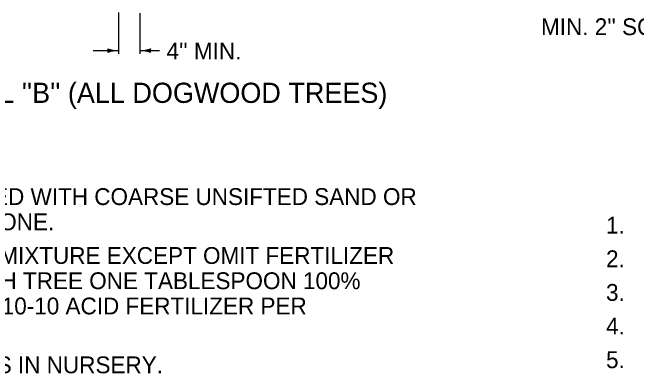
# Model space of a CAD drawing. Extents: x 1000 to 1036.3, y 1000 to 1022.
# Drawn here: x 1017.17 to 1024.59, y 1011.36 to 1015.65 of the extents above; entities that cross this region are included whole.
import ezdxf

# ---------------------------------------------------------------- set-up
doc = ezdxf.new("R2010")
doc.units = 0
doc.layers.add('Level 1', color=7, linetype='Continuous')

msp = doc.modelspace()

# ---------------------------------------------------------------- linework, layer by layer
at = {"layer": 'Level 1'}
for p, q in [((1018.4315, 1015.6481), (1018.4315, 1015.1579)), ((1018.6874, 1015.6382), (1018.6874, 1015.1579)), ((1018.1306, 1015.1949), (1018.4315, 1015.1949)), ((1018.6874, 1015.1949), (1018.9176, 1015.1949))]:
    msp.add_line(p, q, dxfattribs=at)
for centre, radius, start, end in [((1018.2828, 1015.195), 0.0313, 318.7746, 40.89129), ((1018.4315, 1014.804), 0.3909, 90, 108.66878), ((1018.4315, 1015.5859), 0.3909, 251.34716, 269.99389), ((1018.4315, 1014.804), 0.3909, 89.98778, 90), ((1018.6874, 1015.5859), 0.3909, 269.98778, 270), ((1018.6874, 1015.5859), 0.3909, 270, 288.66878), ((1018.6874, 1014.804), 0.3909, 71.34716, 89.99389), ((1018.8361, 1015.1949), 0.0313, 138.7746, 220.89129)]:
    msp.add_arc(centre, radius, start, end, dxfattribs=at)

# ---------------------------------------------------------------- texts
for s, height, p in [("MIN. 2'' SOIL OVER BALL", 0.2, (1023.4557, 1015.3789)), ("4'' MIN.", 0.2, (1019.0036, 1015.0895)), ("PLANTING DETAIL ''B'' (ALL DOGWOOD TREES)", 0.24, (1014.3753, 1014.5733)), ('DRAINAGE WELL SHALL BE FILLED WITH COARSE UNSIFTED SAND OR', 0.2, (1012.7788, 1013.3592)), ('GRAVEL, NOT CRUSHED LIMESTONE.', 0.2, (1012.7788, 1013.0593)), ('1.', 0.2, (1024.2293, 1013.0203)), ('BACKFILL SHALL BE STANDARD MIXTURE EXCEPT OMIT FERTILIZER', 0.2, (1012.7788, 1012.6592)), ('2.', 0.2, (1024.2293, 1012.6203)), ('AND ADD TO BACKFILL FOR EACH TREE ONE TABLESPOON 100%', 0.2, (1012.7788, 1012.3592)), ('3.', 0.2, (1024.2293, 1012.2203)), ('IRON CHELATE AND ONE PINT 5-10-10 ACID FERTILIZER PER', 0.2, (1012.7788, 1012.0593)), ('4.', 0.2, (1024.2293, 1011.8203)), ('DO NOT PLANT DEEPER THAN AS IN NURSERY.', 0.2, (1012.7788, 1011.3592)), ('5.', 0.2, (1024.2293, 1011.4203))]:
    msp.add_text(s, height=height, dxfattribs=at).set_placement(p)

doc.saveas('drawing.dxf')
